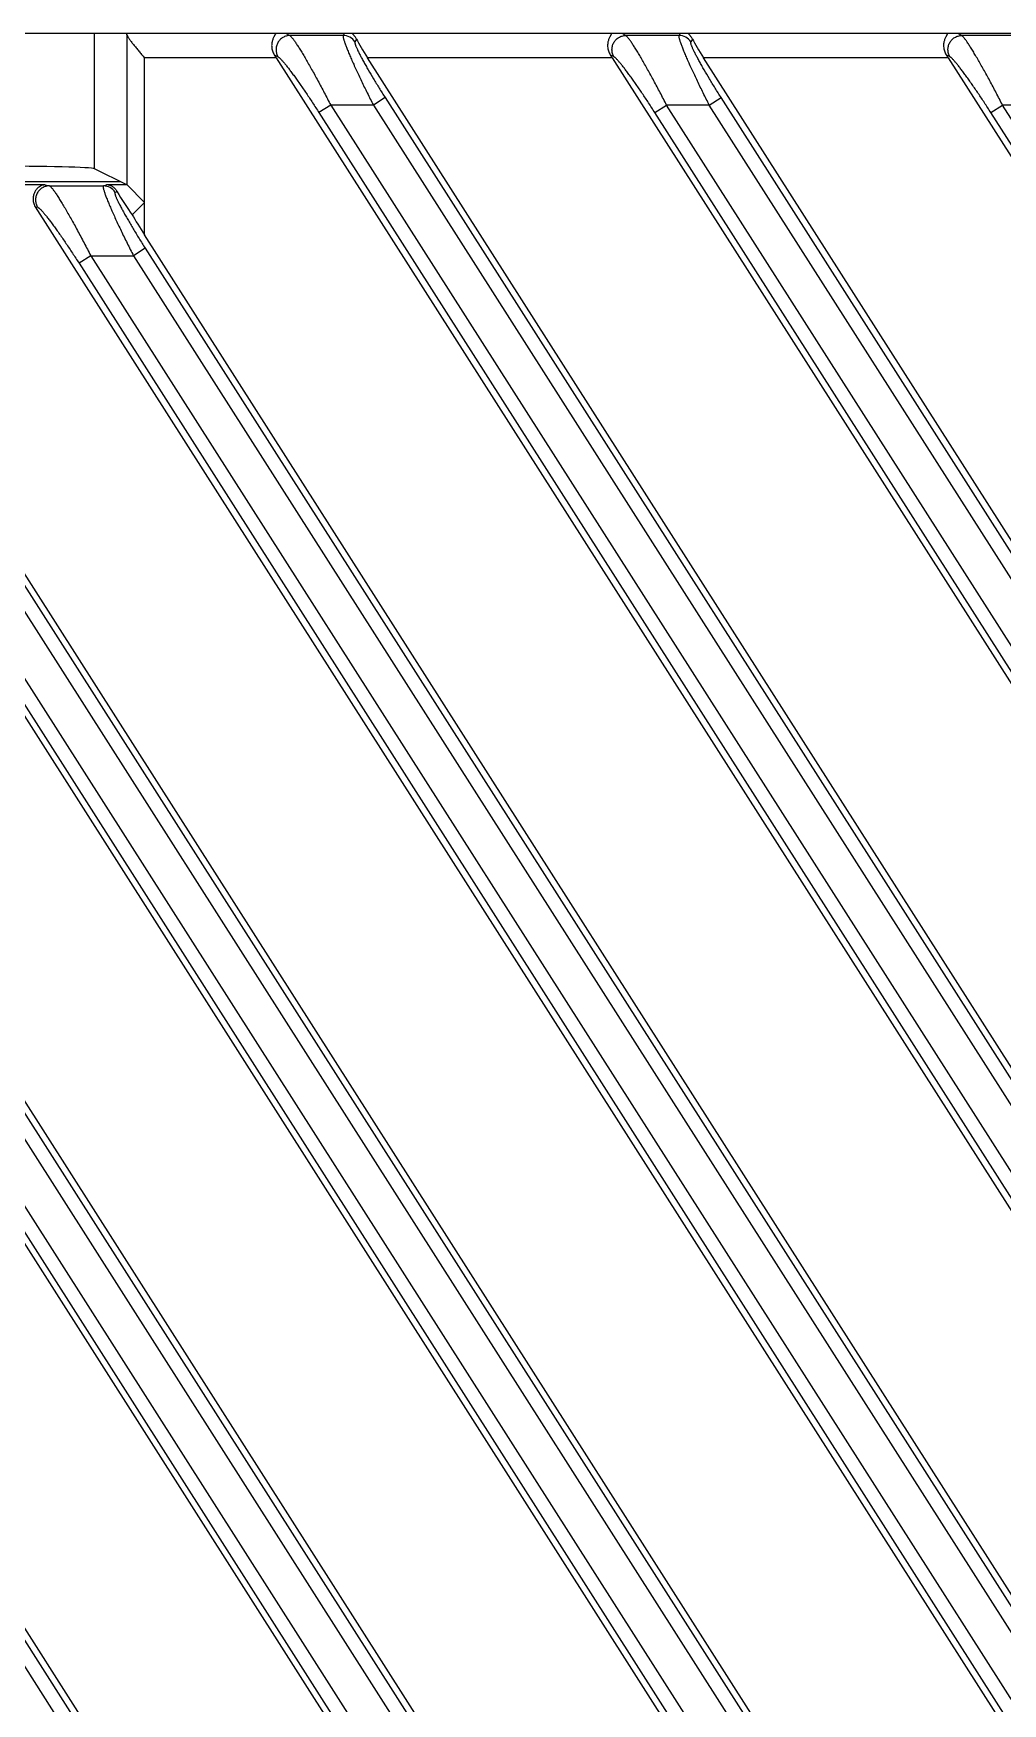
# Model space of a CAD drawing. Header units: millimetres. Extents: x 620 to 19791, y 2539 to 6969.
# Drawn here: x 16945.26 to 16972.97, y 5438.78 to 5486.56 of the extents above; entities that cross this region are included whole.
import ezdxf

# ---------------------------------------------------------------- set-up
doc = ezdxf.new("R2010")
doc.units = ezdxf.units.MM

# ---------------------------------------------------------------- blocks, each defined once
blk = doc.blocks.new('DTGFH')
at = {"color": 7, "linetype": 'Continuous'}
for p, q in [((9401.048, 4441.2), (8801.048, 4441.2)), ((9321.097, 4437.329), (9321.097, 4441.2)), ((9322.024, 4436.865), (9322.024, 4441.163)), ((9326.572, 4441.2), (9326.68, 4441.141)), ((9328.203, 4441.141), (9326.68, 4441.141)), ((9328.236, 4441.2), (9328.203, 4441.141)), ((9336.284, 4441.141), (9336.176, 4441.2)), ((9337.808, 4441.141), (9336.284, 4441.141)), ((9337.808, 4441.141), (9337.84, 4441.2)), ((9345.888, 4441.141), (9345.78, 4441.2)), ((9347.412, 4441.141), (9345.888, 4441.141)), ((9326.235, 4440.588), (9326.344, 4440.529)), ((9328.584, 4441.038), (9328.539, 4440.957)), ((9335.948, 4440.529), (9335.839, 4440.588)), ((9338.188, 4441.038), (9338.144, 4440.957)), ((9345.552, 4440.529), (9345.443, 4440.588)), ((9326.292, 4440.5), (9322.523, 4440.5)), ((9322.523, 4435.435), (9322.523, 4440.5)), ((9326.292, 4440.5), (9395.966, 4331.134)), ((9335.896, 4440.5), (9328.9, 4440.5)), ((9396.638, 4334.173), (9328.9, 4440.5)), ((9335.896, 4440.5), (9400.314, 4339.384)), ((9345.5, 4440.5), (9338.504, 4440.5)), ((9400.348, 4343.425), (9338.504, 4440.5)), ((9345.5, 4440.5), (9359.577, 4418.404)), ((9329.403, 4439.363), (9329.067, 4439.149)), ((9329.403, 4439.363), (9395.024, 4336.36)), ((9338.671, 4439.149), (9339.008, 4439.363)), ((9399.333, 4344.671), (9339.008, 4439.363)), ((9327.847, 4439.149), (9327.511, 4438.935)), ((9327.511, 4438.935), (9394.351, 4334.016)), ((9329.067, 4439.149), (9327.847, 4439.149)), ((9327.847, 4439.149), (9394.687, 4334.23)), ((9329.067, 4439.149), (9394.687, 4336.146)), ((9337.115, 4438.935), (9337.451, 4439.149)), ((9398.661, 4342.327), (9337.115, 4438.935)), ((9338.671, 4439.149), (9337.451, 4439.149)), ((9398.997, 4342.541), (9337.451, 4439.149)), ((9398.997, 4344.457), (9338.671, 4439.149)), ((9346.719, 4438.935), (9347.055, 4439.149)), ((9359.92, 4418.213), (9346.719, 4438.935)), ((9348.276, 4439.149), (9347.055, 4439.149)), ((9360.256, 4418.427), (9347.055, 4439.149)), ((9322.023, 4436.866), (9321.097, 4437.329)), ((9321.849, 4436.953), (9264.248, 4436.953)), ((9319.682, 4436.866), (9311.838, 4436.866)), ((9319.682, 4436.866), (9319.807, 4436.839)), ((9319.807, 4436.839), (9321.351, 4436.839)), ((9321.351, 4436.839), (9321.442, 4436.866)), ((9322.023, 4436.866), (9321.442, 4436.866)), ((9322.523, 4436.366), (9322.024, 4436.865)), ((9400.348, 4268.048), (9293.118, 4436.366)), ((9400.348, 4283.123), (9302.722, 4436.366)), ((9396.214, 4304.688), (9312.326, 4436.366)), ((9321.747, 4436.671), (9321.687, 4436.653)), ((9322.17, 4436.013), (9322.523, 4436.366)), ((9300.194, 4436.24), (9400.314, 4279.083)), ((9309.798, 4436.24), (9395.966, 4300.983)), ((9319.402, 4436.24), (9319.471, 4436.225)), ((9319.402, 4436.24), (9395.966, 4316.058)), ((9396.638, 4319.098), (9322.523, 4435.435)), ((9399.333, 4269.294), (9293.733, 4435.053)), ((9399.333, 4284.369), (9303.337, 4435.053)), ((9312.941, 4435.053), (9395.024, 4306.209)), ((9322.545, 4435.053), (9322.209, 4434.839)), ((9322.545, 4435.053), (9395.024, 4321.285)), ((9398.997, 4269.08), (9293.396, 4434.839)), ((9398.661, 4282.025), (9301.444, 4434.625)), ((9398.997, 4282.239), (9301.78, 4434.839)), ((9398.997, 4284.155), (9303.001, 4434.839)), ((9311.048, 4434.625), (9394.351, 4303.865)), ((9311.384, 4434.839), (9394.687, 4304.079)), ((9312.605, 4434.839), (9394.687, 4305.995)), ((9320.988, 4434.839), (9320.652, 4434.625)), ((9320.652, 4434.625), (9394.351, 4318.94)), ((9320.988, 4434.839), (9322.209, 4434.839)), ((9320.988, 4434.839), (9394.687, 4319.154)), ((9322.209, 4434.839), (9394.687, 4321.07))]:
    blk.add_line(p, q, dxfattribs=at)
for centre, radius, start, end in [((9328.202, 4440.739), 0.402, 32.7568, 89.7432), ((9337.806, 4440.739), 0.402, 32.7568, 89.7432), ((9321.35, 4436.439), 0.399, 32.3207, 89.8089)]:
    blk.add_arc(centre, radius, start, end, dxfattribs=at)
for centre, major_axis, ratio, start_param, end_param in [((9322.012, 4440.5), (0, 0.7), 0.052408, -0.329, 0), ((9326.219, 4440.5), (-0.449, 0.699), 0.073624, -1.618026, -1.492115), ((9328.973, 4440.5), (-0.449, 0.699), 0.073624, 0.647746, 1.523567), ((9335.823, 4440.5), (-0.449, 0.699), 0.073624, -1.618026, -1.492115), ((9338.577, 4440.5), (-0.449, 0.699), 0.073624, 0.647746, 1.523567), ((9345.427, 4440.5), (-0.449, 0.699), 0.073624, -1.618026, -1.492115), ((9318.101, 4437.324), (3, 0), 0.026186, 0.05236, 1.570796), ((9322.022, 4436.366), (0, 0.5), 0.052408, -0.05236, -0.02618), ((9319.742, 4436.453), (0.394, -0.086), 0.992492, -2.706869, -2.364001), ((9321.982, 4436.366), (-0.321, 0.499), 0.073624, 0.868345, 2.307035), ((9322.523, 4435.517), (-0.499, 0.789), 0.046753, 0.861144, 1.644612)]:
    blk.add_ellipse(centre, major_axis=major_axis, ratio=ratio, start_param=start_param, end_param=end_param, dxfattribs=at)
for points, knots in [([(9322.024, 4441.163), (9322.024, 4441.159), (9322.026, 4441.151), (9322.03, 4441.139), (9322.036, 4441.126), (9322.046, 4441.105), (9322.062, 4441.078), (9322.085, 4441.043), (9322.112, 4441.005), (9322.153, 4440.95), (9322.21, 4440.877), (9322.283, 4440.787), (9322.361, 4440.693), (9322.441, 4440.597), (9322.495, 4440.533), (9322.523, 4440.5)], [0, 0, 0, 0, 0.013463, 0.028958, 0.046471, 0.065932, 0.110248, 0.160922, 0.216933, 0.277361, 0.408429, 0.549248, 0.696374, 0.84732, 1, 1, 1, 1]), ([(9326.246, 4441.2), (9326.249, 4441.2), (9326.253, 4441.2), (9326.258, 4441.199), (9326.261, 4441.197), (9326.263, 4441.196), (9326.265, 4441.193), (9326.266, 4441.189), (9326.266, 4441.185), (9326.265, 4441.18), (9326.262, 4441.173), (9326.257, 4441.164), (9326.251, 4441.153), (9326.244, 4441.141), (9326.237, 4441.128), (9326.229, 4441.114), (9326.217, 4441.092), (9326.203, 4441.062), (9326.188, 4441.022), (9326.175, 4440.978), (9326.165, 4440.929), (9326.159, 4440.877), (9326.159, 4440.82), (9326.166, 4440.762), (9326.18, 4440.702), (9326.203, 4440.643), (9326.224, 4440.606), (9326.235, 4440.588)], [0, 0, 0, 0, 0.012577, 0.017811, 0.022415, 0.026524, 0.030371, 0.038422, 0.043171, 0.048577, 0.06156, 0.077442, 0.095999, 0.116978, 0.140127, 0.165209, 0.192065, 0.250601, 0.315018, 0.384942, 0.460136, 0.540384, 0.625394, 0.714676, 0.807485, 0.902935, 1, 1, 1, 1]), ([(9326.68, 4441.141), (9326.645, 4441.141), (9326.575, 4441.13), (9326.477, 4441.087), (9326.394, 4441.021), (9326.331, 4440.934), (9326.292, 4440.835), (9326.28, 4440.728), (9326.296, 4440.623), (9326.325, 4440.558), (9326.344, 4440.529)], [0, 0, 0, 0, 0.124309, 0.249137, 0.374435, 0.5, 0.625565, 0.750863, 0.875691, 1, 1, 1, 1]), ([(9326.68, 4441.141), (9326.685, 4441.138), (9326.695, 4441.129), (9326.711, 4441.113), (9326.73, 4441.092), (9326.75, 4441.067), (9326.773, 4441.038), (9326.808, 4440.99), (9326.856, 4440.92), (9326.917, 4440.825), (9326.986, 4440.716), (9327.059, 4440.594), (9327.137, 4440.462), (9327.219, 4440.319), (9327.335, 4440.114), (9327.484, 4439.841), (9327.666, 4439.501), (9327.786, 4439.267), (9327.847, 4439.149)], [0, 0, 0, 0, 0.007664, 0.017477, 0.029447, 0.043543, 0.059716, 0.077906, 0.120046, 0.169342, 0.22513, 0.286734, 0.353486, 0.424739, 0.49987, 0.659399, 0.827544, 1, 1, 1, 1]), ([(9328.203, 4441.141), (9328.203, 4441.14), (9328.202, 4441.136), (9328.2, 4441.127), (9328.201, 4441.113), (9328.203, 4441.093), (9328.208, 4441.068), (9328.216, 4441.038), (9328.23, 4440.99), (9328.253, 4440.92), (9328.288, 4440.824), (9328.332, 4440.714), (9328.383, 4440.591), (9328.441, 4440.457), (9328.505, 4440.312), (9328.575, 4440.16), (9328.649, 4440.001), (9328.754, 4439.778), (9328.893, 4439.493), (9329.008, 4439.264), (9329.067, 4439.149)], [0, 0, 0, 0, 0.002337, 0.005141, 0.012309, 0.021692, 0.033343, 0.047262, 0.063422, 0.102249, 0.149298, 0.203902, 0.265312, 0.332745, 0.405412, 0.48254, 0.563386, 0.647245, 0.821366, 1, 1, 1, 1]), ([(9328.584, 4441.038), (9328.578, 4441.05), (9328.565, 4441.073), (9328.543, 4441.105), (9328.525, 4441.129), (9328.512, 4441.145), (9328.502, 4441.156), (9328.494, 4441.166), (9328.486, 4441.175), (9328.481, 4441.182), (9328.477, 4441.188), (9328.475, 4441.191), (9328.474, 4441.194), (9328.474, 4441.197), (9328.475, 4441.199), (9328.477, 4441.2), (9328.479, 4441.2), (9328.481, 4441.2), (9328.482, 4441.2)], [0, 0, 0, 0, 0.204317, 0.392896, 0.563403, 0.640806, 0.712092, 0.776327, 0.832529, 0.879525, 0.916233, 0.930591, 0.942394, 0.959733, 0.967501, 0.976309, 0.987004, 1, 1, 1, 1]), ([(9335.851, 4441.2), (9335.853, 4441.2), (9335.857, 4441.2), (9335.862, 4441.199), (9335.865, 4441.197), (9335.867, 4441.196), (9335.869, 4441.193), (9335.87, 4441.189), (9335.87, 4441.185), (9335.869, 4441.18), (9335.866, 4441.173), (9335.861, 4441.164), (9335.855, 4441.153), (9335.848, 4441.141), (9335.841, 4441.128), (9335.833, 4441.114), (9335.821, 4441.092), (9335.807, 4441.062), (9335.792, 4441.022), (9335.779, 4440.978), (9335.769, 4440.929), (9335.763, 4440.877), (9335.763, 4440.82), (9335.77, 4440.762), (9335.785, 4440.702), (9335.807, 4440.643), (9335.828, 4440.606), (9335.839, 4440.588)], [0, 0, 0, 0, 0.012577, 0.017811, 0.022415, 0.026524, 0.030371, 0.038422, 0.043171, 0.048577, 0.06156, 0.077442, 0.095999, 0.116978, 0.140127, 0.165209, 0.192065, 0.250601, 0.315018, 0.384942, 0.460136, 0.540384, 0.625394, 0.714676, 0.807485, 0.902935, 1, 1, 1, 1]), ([(9335.948, 4440.529), (9335.929, 4440.558), (9335.9, 4440.623), (9335.884, 4440.728), (9335.896, 4440.835), (9335.935, 4440.934), (9335.998, 4441.021), (9336.081, 4441.087), (9336.179, 4441.13), (9336.249, 4441.141), (9336.284, 4441.141)], [0, 0, 0, 0, 0.124309, 0.249137, 0.374435, 0.5, 0.625565, 0.750863, 0.875691, 1, 1, 1, 1]), ([(9337.451, 4439.149), (9337.39, 4439.267), (9337.27, 4439.501), (9337.089, 4439.841), (9336.939, 4440.114), (9336.823, 4440.319), (9336.741, 4440.462), (9336.663, 4440.594), (9336.59, 4440.716), (9336.522, 4440.825), (9336.46, 4440.92), (9336.412, 4440.99), (9336.377, 4441.038), (9336.354, 4441.067), (9336.334, 4441.092), (9336.315, 4441.113), (9336.299, 4441.129), (9336.289, 4441.138), (9336.284, 4441.141)], [0, 0, 0, 0, 0.172457, 0.340604, 0.500133, 0.575264, 0.646516, 0.713267, 0.77487, 0.830657, 0.879953, 0.922093, 0.940283, 0.956456, 0.970552, 0.982522, 0.992336, 1, 1, 1, 1]), ([(9338.671, 4439.149), (9338.613, 4439.264), (9338.497, 4439.493), (9338.358, 4439.778), (9338.253, 4440.001), (9338.179, 4440.16), (9338.109, 4440.312), (9338.045, 4440.457), (9337.987, 4440.591), (9337.936, 4440.714), (9337.892, 4440.824), (9337.857, 4440.92), (9337.834, 4440.99), (9337.82, 4441.038), (9337.812, 4441.068), (9337.807, 4441.093), (9337.805, 4441.113), (9337.804, 4441.127), (9337.806, 4441.136), (9337.807, 4441.14), (9337.808, 4441.141)], [0, 0, 0, 0, 0.17863, 0.352747, 0.436605, 0.51745, 0.594578, 0.667244, 0.734677, 0.796087, 0.850691, 0.897742, 0.936571, 0.952732, 0.966652, 0.978305, 0.98769, 0.994858, 0.997662, 1, 1, 1, 1]), ([(9338.188, 4441.038), (9338.182, 4441.05), (9338.169, 4441.073), (9338.147, 4441.105), (9338.129, 4441.129), (9338.116, 4441.145), (9338.106, 4441.156), (9338.098, 4441.166), (9338.091, 4441.175), (9338.085, 4441.182), (9338.081, 4441.188), (9338.079, 4441.191), (9338.078, 4441.194), (9338.078, 4441.197), (9338.079, 4441.199), (9338.081, 4441.2), (9338.083, 4441.2), (9338.085, 4441.2), (9338.086, 4441.2)], [0, 0, 0, 0, 0.204317, 0.392896, 0.563403, 0.640806, 0.712092, 0.776327, 0.832529, 0.879525, 0.916233, 0.930591, 0.942394, 0.959733, 0.967501, 0.976309, 0.987004, 1, 1, 1, 1]), ([(9345.455, 4441.2), (9345.457, 4441.2), (9345.461, 4441.2), (9345.466, 4441.199), (9345.469, 4441.197), (9345.471, 4441.196), (9345.473, 4441.193), (9345.474, 4441.189), (9345.474, 4441.185), (9345.473, 4441.18), (9345.47, 4441.173), (9345.465, 4441.164), (9345.459, 4441.153), (9345.453, 4441.141), (9345.445, 4441.128), (9345.437, 4441.114), (9345.426, 4441.092), (9345.411, 4441.062), (9345.396, 4441.022), (9345.383, 4440.978), (9345.373, 4440.929), (9345.367, 4440.877), (9345.368, 4440.82), (9345.374, 4440.762), (9345.389, 4440.702), (9345.411, 4440.643), (9345.432, 4440.606), (9345.443, 4440.588)], [0, 0, 0, 0, 0.012577, 0.017811, 0.022415, 0.026524, 0.030371, 0.038422, 0.043171, 0.048577, 0.06156, 0.077442, 0.095999, 0.116978, 0.140127, 0.165209, 0.192065, 0.250601, 0.315018, 0.384942, 0.460136, 0.540384, 0.625394, 0.714676, 0.807485, 0.902935, 1, 1, 1, 1]), ([(9345.552, 4440.529), (9345.533, 4440.558), (9345.505, 4440.623), (9345.488, 4440.728), (9345.5, 4440.835), (9345.539, 4440.934), (9345.602, 4441.021), (9345.685, 4441.087), (9345.783, 4441.13), (9345.853, 4441.141), (9345.888, 4441.141)], [0, 0, 0, 0, 0.124309, 0.249137, 0.374435, 0.5, 0.625565, 0.750863, 0.875691, 1, 1, 1, 1]), ([(9347.055, 4439.149), (9346.994, 4439.267), (9346.874, 4439.501), (9346.693, 4439.841), (9346.543, 4440.114), (9346.427, 4440.319), (9346.345, 4440.462), (9346.267, 4440.594), (9346.194, 4440.716), (9346.126, 4440.825), (9346.064, 4440.92), (9346.016, 4440.99), (9345.981, 4441.038), (9345.958, 4441.067), (9345.938, 4441.092), (9345.919, 4441.113), (9345.903, 4441.129), (9345.893, 4441.138), (9345.888, 4441.141)], [0, 0, 0, 0, 0.172457, 0.340604, 0.500133, 0.575264, 0.646516, 0.713267, 0.77487, 0.830657, 0.879953, 0.922093, 0.940283, 0.956456, 0.970552, 0.982522, 0.992336, 1, 1, 1, 1]), ([(9328.539, 4440.957), (9328.538, 4440.954), (9328.537, 4440.949), (9328.537, 4440.942), (9328.537, 4440.931), (9328.54, 4440.916), (9328.545, 4440.896), (9328.553, 4440.871), (9328.563, 4440.843), (9328.576, 4440.811), (9328.597, 4440.762), (9328.629, 4440.693), (9328.674, 4440.603), (9328.727, 4440.503), (9328.785, 4440.394), (9328.85, 4440.278), (9328.945, 4440.112), (9329.072, 4439.897), (9329.234, 4439.632), (9329.346, 4439.453), (9329.403, 4439.363)], [0, 0, 0, 0, 0.005131, 0.008428, 0.012271, 0.021684, 0.033464, 0.047622, 0.064124, 0.082905, 0.10389, 0.152077, 0.207846, 0.270293, 0.338506, 0.411613, 0.488798, 0.652475, 0.824325, 1, 1, 1, 1]), ([(9339.008, 4439.363), (9338.95, 4439.453), (9338.838, 4439.632), (9338.676, 4439.897), (9338.549, 4440.112), (9338.454, 4440.278), (9338.39, 4440.394), (9338.331, 4440.503), (9338.278, 4440.603), (9338.233, 4440.693), (9338.201, 4440.762), (9338.18, 4440.811), (9338.167, 4440.843), (9338.157, 4440.871), (9338.149, 4440.896), (9338.144, 4440.916), (9338.141, 4440.931), (9338.141, 4440.942), (9338.141, 4440.949), (9338.142, 4440.954), (9338.144, 4440.957)], [0, 0, 0, 0, 0.175673, 0.347519, 0.511196, 0.588381, 0.661487, 0.7297, 0.792145, 0.847915, 0.896102, 0.917087, 0.935869, 0.952372, 0.966531, 0.978313, 0.987727, 0.991571, 0.994868, 1, 1, 1, 1]), ([(9326.344, 4440.529), (9326.349, 4440.526), (9326.359, 4440.519), (9326.376, 4440.505), (9326.395, 4440.488), (9326.417, 4440.467), (9326.44, 4440.442), (9326.476, 4440.403), (9326.525, 4440.345), (9326.588, 4440.267), (9326.658, 4440.178), (9326.732, 4440.079), (9326.81, 4439.973), (9326.892, 4439.859), (9327.007, 4439.695), (9327.154, 4439.48), (9327.332, 4439.212), (9327.451, 4439.028), (9327.511, 4438.935)], [0, 0, 0, 0, 0.008615, 0.019455, 0.032505, 0.047714, 0.065009, 0.084305, 0.128526, 0.179599, 0.236742, 0.299202, 0.366274, 0.437309, 0.511707, 0.668418, 0.832402, 1, 1, 1, 1]), ([(9337.115, 4438.935), (9337.055, 4439.028), (9336.936, 4439.212), (9336.758, 4439.48), (9336.611, 4439.695), (9336.496, 4439.859), (9336.414, 4439.973), (9336.336, 4440.079), (9336.262, 4440.178), (9336.193, 4440.267), (9336.129, 4440.345), (9336.08, 4440.403), (9336.044, 4440.442), (9336.021, 4440.467), (9335.999, 4440.488), (9335.98, 4440.505), (9335.963, 4440.519), (9335.953, 4440.526), (9335.948, 4440.529)], [0, 0, 0, 0, 0.1676, 0.331584, 0.488296, 0.562693, 0.633727, 0.700799, 0.763258, 0.8204, 0.871473, 0.915693, 0.93499, 0.952285, 0.967494, 0.980544, 0.991384, 1, 1, 1, 1]), ([(9346.719, 4438.935), (9346.659, 4439.028), (9346.541, 4439.212), (9346.362, 4439.48), (9346.215, 4439.695), (9346.1, 4439.859), (9346.018, 4439.973), (9345.94, 4440.079), (9345.866, 4440.178), (9345.797, 4440.267), (9345.733, 4440.345), (9345.684, 4440.403), (9345.648, 4440.442), (9345.625, 4440.467), (9345.603, 4440.488), (9345.584, 4440.505), (9345.568, 4440.519), (9345.557, 4440.526), (9345.552, 4440.529)], [0, 0, 0, 0, 0.1676, 0.331584, 0.488296, 0.562693, 0.633727, 0.700799, 0.763258, 0.8204, 0.871473, 0.915693, 0.93499, 0.952285, 0.967494, 0.980544, 0.991384, 1, 1, 1, 1]), ([(9319.682, 4436.866), (9319.66, 4436.865), (9319.614, 4436.858), (9319.548, 4436.833), (9319.486, 4436.793), (9319.439, 4436.747), (9319.407, 4436.702), (9319.377, 4436.649), (9319.348, 4436.573), (9319.334, 4436.472), (9319.341, 4436.401), (9319.349, 4436.366)], [0, 0, 0, 0, 0.098793, 0.200838, 0.308654, 0.424788, 0.486837, 0.551839, 0.69107, 0.841979, 1, 1, 1, 1]), ([(9319.807, 4436.839), (9319.772, 4436.838), (9319.701, 4436.829), (9319.603, 4436.787), (9319.519, 4436.72), (9319.456, 4436.633), (9319.417, 4436.533), (9319.406, 4436.426), (9319.423, 4436.32), (9319.453, 4436.255), (9319.471, 4436.225)], [0, 0, 0, 0, 0.124488, 0.249166, 0.374099, 0.499253, 0.624543, 0.749843, 0.875021, 1, 1, 1, 1]), ([(9319.807, 4436.839), (9319.809, 4436.838), (9319.813, 4436.837), (9319.819, 4436.833), (9319.826, 4436.828), (9319.836, 4436.82), (9319.851, 4436.806), (9319.87, 4436.785), (9319.891, 4436.759), (9319.924, 4436.715), (9319.971, 4436.649), (9320.032, 4436.557), (9320.1, 4436.449), (9320.175, 4436.328), (9320.254, 4436.194), (9320.338, 4436.049), (9320.426, 4435.894), (9320.516, 4435.731), (9320.642, 4435.502), (9320.8, 4435.204), (9320.925, 4434.962), (9320.988, 4434.839)], [0, 0, 0, 0, 0.002443, 0.00539, 0.00888, 0.012933, 0.022763, 0.034902, 0.049322, 0.065972, 0.105666, 0.15334, 0.20827, 0.269706, 0.336901, 0.409127, 0.485683, 0.565896, 0.649126, 0.822164, 1, 1, 1, 1]), ([(9321.351, 4436.839), (9321.35, 4436.838), (9321.348, 4436.837), (9321.345, 4436.833), (9321.344, 4436.829), (9321.342, 4436.823), (9321.342, 4436.816), (9321.342, 4436.803), (9321.344, 4436.785), (9321.349, 4436.76), (9321.357, 4436.729), (9321.367, 4436.694), (9321.38, 4436.654), (9321.395, 4436.61), (9321.412, 4436.562), (9321.432, 4436.509), (9321.462, 4436.432), (9321.506, 4436.326), (9321.564, 4436.19), (9321.628, 4436.043), (9321.699, 4435.887), (9321.775, 4435.723), (9321.884, 4435.493), (9322.028, 4435.197), (9322.148, 4434.959), (9322.209, 4434.839)], [0, 0, 0, 0, 0.001715, 0.003601, 0.005845, 0.008561, 0.011814, 0.015641, 0.025078, 0.036953, 0.051266, 0.067987, 0.087062, 0.108422, 0.131985, 0.15766, 0.185349, 0.24635, 0.314125, 0.38779, 0.466476, 0.549343, 0.635595, 0.815274, 1, 1, 1, 1]), ([(9321.747, 4436.671), (9321.729, 4436.702), (9321.689, 4436.757), (9321.612, 4436.818), (9321.529, 4436.855), (9321.47, 4436.865), (9321.442, 4436.866)], [0, 0, 0, 0, 0.280934, 0.535713, 0.772708, 1, 1, 1, 1]), ([(9321.687, 4436.653), (9321.686, 4436.652), (9321.684, 4436.651), (9321.681, 4436.648), (9321.679, 4436.645), (9321.678, 4436.64), (9321.678, 4436.634), (9321.678, 4436.623), (9321.681, 4436.608), (9321.686, 4436.587), (9321.694, 4436.561), (9321.705, 4436.532), (9321.719, 4436.499), (9321.735, 4436.462), (9321.753, 4436.422), (9321.774, 4436.378), (9321.805, 4436.315), (9321.849, 4436.228), (9321.908, 4436.118), (9321.974, 4436), (9322.045, 4435.875), (9322.12, 4435.745), (9322.228, 4435.563), (9322.369, 4435.332), (9322.485, 4435.147), (9322.545, 4435.053)], [0, 0, 0, 0, 0.001994, 0.004038, 0.006351, 0.00909, 0.012351, 0.016189, 0.025702, 0.037754, 0.052355, 0.069469, 0.089026, 0.110935, 0.135092, 0.161381, 0.189681, 0.251803, 0.320443, 0.394611, 0.473381, 0.555899, 0.641393, 0.818563, 1, 1, 1, 1]), ([(9319.471, 4436.225), (9319.473, 4436.224), (9319.477, 4436.223), (9319.486, 4436.219), (9319.499, 4436.21), (9319.516, 4436.197), (9319.536, 4436.179), (9319.558, 4436.157), (9319.593, 4436.121), (9319.641, 4436.066), (9319.704, 4435.99), (9319.773, 4435.902), (9319.848, 4435.803), (9319.928, 4435.695), (9320.012, 4435.579), (9320.13, 4435.412), (9320.283, 4435.19), (9320.467, 4434.912), (9320.59, 4434.722), (9320.652, 4434.625)], [0, 0, 0, 0, 0.002893, 0.006322, 0.014899, 0.025845, 0.039152, 0.054766, 0.072609, 0.114587, 0.164252, 0.220735, 0.283185, 0.350804, 0.422853, 0.498652, 0.659054, 0.827524, 1, 1, 1, 1])]:
    blk.add_open_spline(points, degree=3, knots=knots, dxfattribs=at)
blk = doc.blocks.new('*U116')
blk.add_blockref('DTGFH', (-9101.048, -4276.2))
blk = doc.blocks.new('*U117')
at = {"color": 0, "linetype": 'ByBlock', "lineweight": -2, "transparency": 16777216}
blk.add_blockref('*U116', (2400, 1350), dxfattribs=at)

msp = doc.modelspace()

# ---------------------------------------------------------------- block references
msp.add_blockref('*U117', (14326.96016, 3971.56341))

doc.saveas('drawing.dxf')
